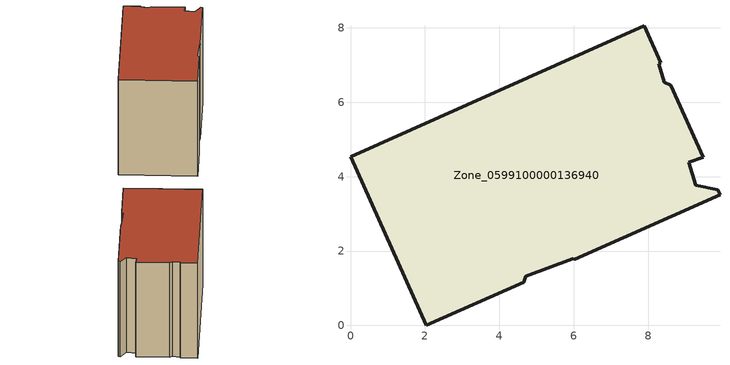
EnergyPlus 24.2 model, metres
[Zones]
Zone_0599100000136940
 floor ground (C_G): 9.28,3.77 9.87,3.64 9.93,3.51 6.03,1.78 5.98,1.79 4.71,1.32 4.66,1.17 2.03,0 0,4.54 7.9,8.06 8.34,7.07 8.28,7.04 8.43,6.53 8.61,6.46 9.48,4.53 9.09,4.39 z3.18
 wall outside (C_F): 6.03,1.78 9.93,3.51 9.87,3.64 9.28,3.77 9.09,4.39 9.48,4.53 8.61,6.46 8.43,6.53 8.28,7.04 8.34,7.07 7.9,8.06 0,4.54 2.03,0 4.66,1.17 4.71,1.32 5.98,1.79 6.03,1.78 z3.18:10.17
 roof outside (C_R): 9.87,3.64 9.28,3.77 9.09,4.39 9.48,4.53 8.61,6.46 8.43,6.53 8.28,7.04 8.34,7.07 7.9,8.06 0,4.54 2.03,0 4.66,1.17 4.71,1.32 5.98,1.79 6.03,1.78 9.93,3.51 z10.17
[BUILDING]
Pand.0599100000136940: North Axis=0; Terrain=City; Loads Convergence Tolerance Value=0.04; Temperature Convergence Tolerance Value=0.4; Solar Distribution=FullExterior; Maximum Number of Warmup Days=25; Minimum Number of Warmup Days=1
[Site:Location]
Rotterdam.The.Hague.AP_ZH_NLD Design_Conditions: Latitude=51.96; Longitude=4.45; Time Zone=1; Elevation=-4.5
[SITE:GROUNDTEMPERATURE:BUILDINGSURFACE]
18, 18, 18, 18, 18, 18, 18, 18, 18, 18, 18, 18
[MATERIAL] Thermal Absorptance=0.9; Solar Absorptance=0.7; Visible Absorptance=0.7
Name | Roughness | Thickness | Conductivity | Density | Specific Heat
G.TC.1946 | MediumSmooth | 0.15 | 1 | 540 | 1210
F.TC.1946 | Rough | 0.3 | 0.857143 | 1920 | 840
R.TC.1946 | MediumRough | 0.2 | 0.909091 | 1500 | 1000
[CONSTRUCTION]
C_G: G.TC.1946
C_F: F.TC.1946
C_R: R.TC.1946
[ZONE]
Zone_0599100000136940: Type=1; Multiplier=1; Ceiling Height=Autocalculate; Volume=Autocalculate; Floor Area=autocalculate; Part of Total Floor Area=Yes
[ZONEINFILTRATION:DESIGNFLOWRATE]
Infil_Zone_0599100000136940: Zone or ZoneList or Space or SpaceList=Zone_0599100000136940; Schedule=AlwaysOn; Design Flow Rate Calculation Method=Flow/Area; Flow Rate per Floor Area=0.003; Constant Term Coefficient=1; Temperature Term Coefficient=0; Velocity Term Coefficient=0; Velocity Squared Term Coefficient=0
[HVACTEMPLATE:ZONE:IDEALLOADSAIRSYSTEM]
Zone_0599100000136940: Maximum Heating Supply Air Temperature=50; Minimum Cooling Supply Air Temperature=13; Maximum Heating Supply Air Humidity Ratio=0.0156; Minimum Cooling Supply Air Humidity Ratio=0.0077; Heating Limit=NoLimit; Cooling Limit=NoLimit; Dehumidification Control Type=ConstantSensibleHeatRatio; Cooling Sensible Heat Ratio=0.7; Dehumidification Setpoint=60; Humidification Control Type=None; Humidification Setpoint=30; Outdoor Air Method=None; Outdoor Air Flow Rate per Person=0.00944; Outdoor Air Flow Rate per Zone Floor Area=0; Outdoor Air Flow Rate per Zone=0; Demand Controlled Ventilation Type=None; Outdoor Air Economizer Type=NoEconomizer; Heat Recovery Type=None; Sensible Heat Recovery Effectiveness=0.7; Latent Heat Recovery Effectiveness=0.65
[ZONECONTROL:THERMOSTAT]
ThermostatControl_Zone_0599100000136940: Zone or ZoneList=Zone_0599100000136940; Control Type Schedule=DualSetpointControlType; Control 1=Thermostat_Zone_0599100000136940; Temperature Difference Between Cutout And Setpoint=0
[THERMOSTATSETPOINT:DUALSETPOINT]
Thermostat_Zone_0599100000136940: Heating Setpoint Temperature Schedule=HeatingSetpoint_Zone_0599100000136940; Cooling Setpoint Temperature Schedule=CoolingSetpoint_Zone_0599100000136940
[SCHEDULE:COMPACT]
HeatingSetpoint_Zone_0599100000136940: Through: 12/31, For: AllDays, Until: 24:00, 21
CoolingSetpoint_Zone_0599100000136940: Through: 12/31, For: AllDays, Until: 24:00, 24
DualSetpointControlType: Through: 12/31, For: AllDays, Until: 24:00, 4
AlwaysOn: Through: 12/31, For: AllDays, Until: 24:00, 1
